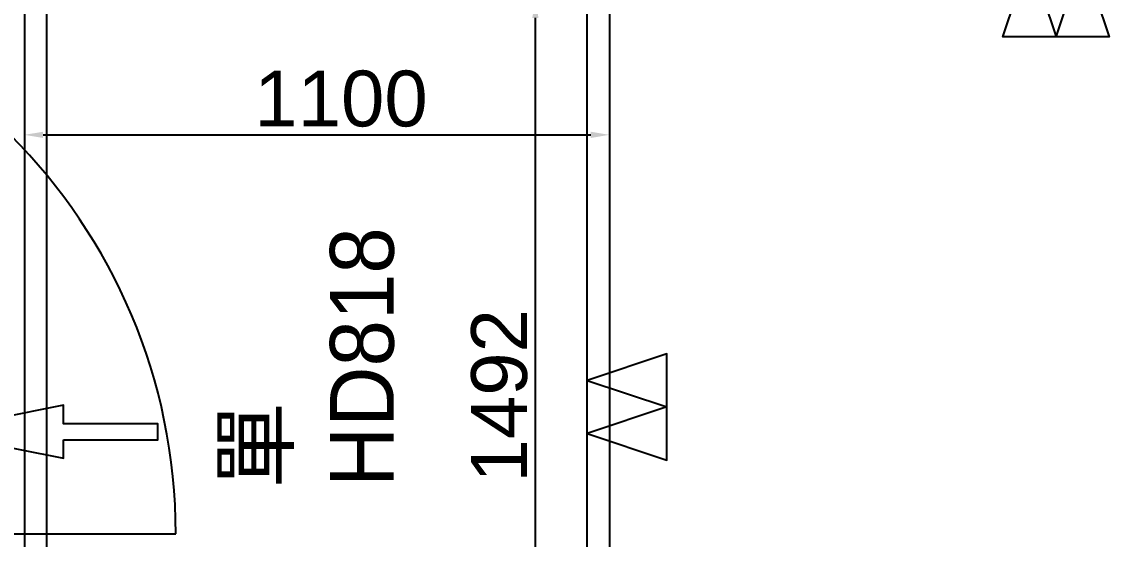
# Model space of a CAD drawing. Header units: millimetres. Extents: x 15382 to 37298, y 7351 to 31127.
# Drawn here: x 23820 to 25865, y 24612 to 25586 of the extents above; entities that cross this region are included whole.
import ezdxf

# ---------------------------------------------------------------- set-up
doc = ezdxf.new("R2010")
doc.units = ezdxf.units.MM
for name, color, linetype in [('114', 6, 'Continuous'), ('動線', 6, 'Continuous'), ('文字', 7, 'Continuous'), ('標的物', 1, 'Continuous'), ('標註', 252, 'Continuous')]:
    doc.layers.add(name, color=color, linetype=linetype)
doc.styles.get("Standard").update_dxf_attribs({"font": 'arial.ttf'})
doc.styles.add('新細明體', font='PMingLiU.ttf')
doc.dimstyles.new('ISO-25', dxfattribs={"dimtxt": 2.5, "dimasz": 2.5, "dimexe": 1.25, "dimexo": 0.625, "dimtad": 1, "dimtxsty": 'Standard', "dimcen": 2.5, "dimadec": 0, "dimazin": 0, "dimtfac": 1, "dimtmove": 0, "dimatfit": 3, "dimfxl": 1, "dimarcsym": 0})

# ---------------------------------------------------------------- blocks, each defined once
blk = doc.blocks.new('*D596')
at = {"layer": 'Defpoints', "color": 0, "transparency": 16777216}
for p in [(23824.6, 25606.7), (24924.6, 25606.7), (24924.6, 25372.7)]:
    blk.add_point(p, dxfattribs=at)
at = {"layer": '標註', "color": 0, "lineweight": -2, "transparency": 16777216}
for p, q in [((23824.6, 25599.7), (23824.6, 25337.7)), ((24924.6, 25599.7), (24924.6, 25337.7)), ((23859.6, 25372.7), (24889.6, 25372.7))]:
    blk.add_line(p, q, dxfattribs=at)
at = {"layer": '標註', "color": 0, "transparency": 16777216}
for points in [[(23859.6, 25378.5), (23859.6, 25366.8), (23824.6, 25372.7)], [(24889.6, 25378.5), (24889.6, 25366.8), (24924.6, 25372.7)]]:
    blk.add_solid(points, dxfattribs=at)
at = {"layer": '標註', "color": 0, "transparency": 16777216, "insert": (24419.9, 25440.3), "char_height": 105, "attachment_point": 5}
blk.add_mtext('1100', dxfattribs=at)
blk = doc.blocks.new('*D597')
at = {"layer": 'Defpoints', "color": 0, "transparency": 16777216}
for p in [(24785.5, 25627.7), (24917.6, 25627.7), (24917.6, 24135.7)]:
    blk.add_point(p, dxfattribs=at)
at = {"layer": '標註', "color": 0, "lineweight": -2, "transparency": 16777216}
for p, q in [((24910.6, 25627.7), (24750.5, 25627.7)), ((24785.5, 24170.7), (24785.5, 25592.7)), ((24910.6, 24135.7), (24750.5, 24135.7))]:
    blk.add_line(p, q, dxfattribs=at)
at = {"layer": '標註', "color": 0, "transparency": 16777216}
for points in [[(24779.6, 25592.7), (24791.3, 25592.7), (24785.5, 25627.7)], [(24779.6, 24170.7), (24791.3, 24170.7), (24785.5, 24135.7)]]:
    blk.add_solid(points, dxfattribs=at)
at = {"layer": '標註', "color": 0, "transparency": 16777216, "insert": (24717.9, 24881.7), "char_height": 105, "attachment_point": 5, "rotation": 90}
blk.add_mtext('1492', dxfattribs=at)

msp = doc.modelspace()

# ---------------------------------------------------------------- linework, layer by layer
at = {"layer": '114'}
for points in [[(23866.629, 24159.164), (23866.629, 25604.164), (23824.629, 25604.164), (23824.629, 24159.164)], [(24882.629, 24159.164), (24882.629, 25604.164), (24924.629, 25604.164), (24924.629, 24159.164)]]:
    msp.add_lwpolyline(points, close=True, dxfattribs=at)
at = {"layer": '動線', "lineweight": -3}
for points in [[(25714.61, 25706.95), (25764.61, 25556.95), (25664.61, 25556.95), (25714.61, 25706.95)], [(25814.61, 25706.95), (25864.61, 25556.95), (25764.61, 25556.95), (25814.61, 25706.95)], [(24882.629, 24910.772), (25032.629, 24860.772), (25032.629, 24960.772), (24882.629, 24910.772)], [(23898.137, 24799.051), (24075.773, 24799.051), (24075.773, 24829.051), (23898.137, 24829.051), (23898.137, 24864.051), (23648.137, 24814.051), (23898.137, 24764.051), (23898.137, 24799.051)], [(24882.629, 24810.772), (25032.629, 24760.772), (25032.629, 24860.772), (24882.629, 24810.772)]]:
    msp.add_lwpolyline(points, dxfattribs=at)
at = {"layer": '標的物'}
msp.add_line((23049.193, 24621.678), (24109.193, 24621.678), dxfattribs=at)
msp.add_arc((23049.193, 24621.678), 1060, 0, 90, dxfattribs=at)

# ---------------------------------------------------------------- texts
at = {"layer": '文字', "color": 7, "style": '新細明體'}
msp.add_text('HD818', height=120, rotation=90, dxfattribs=at).set_placement((24519.187, 24710.077))
at = {"layer": '文字', "color": 8, "style": '新細明體'}
msp.add_text('單', height=120, rotation=90, dxfattribs=at).set_placement((24318.489, 24706.763))

# ---------------------------------------------------------------- dimensions: what is measured, and where the dimension line sits
at = {"layer": '標註', "color": 8}
dim = msp.add_linear_dim(base=(24785.474, 25627.664), p1=(24917.629, 24135.664), p2=(24917.629, 25627.664), angle=90, dimstyle='ISO-25', override={"dimscale": 70, "dimtxt": 1.5, "dimasz": 0.5, "dimexe": 0.5, "dimexo": 0.1, "dimgap": 0.2}, dxfattribs=at)
dim.commit()
dim.dimension.update_dxf_attribs({"geometry": '*D597', "text_midpoint": (24785.474, 24881.664), "dimtype": 160})
dim = msp.add_linear_dim(base=(24924.629, 25372.67), p1=(23824.629, 25606.664), p2=(24924.629, 25606.664), dimstyle='ISO-25', override={"dimscale": 70, "dimtxt": 1.5, "dimasz": 0.5, "dimexe": 0.5, "dimexo": 0.1, "dimgap": 0.2}, dxfattribs=at)
dim.commit()
dim.dimension.update_dxf_attribs({"geometry": '*D596', "text_midpoint": (24419.931, 25372.67), "dimtype": 160})

doc.saveas('drawing.dxf')
